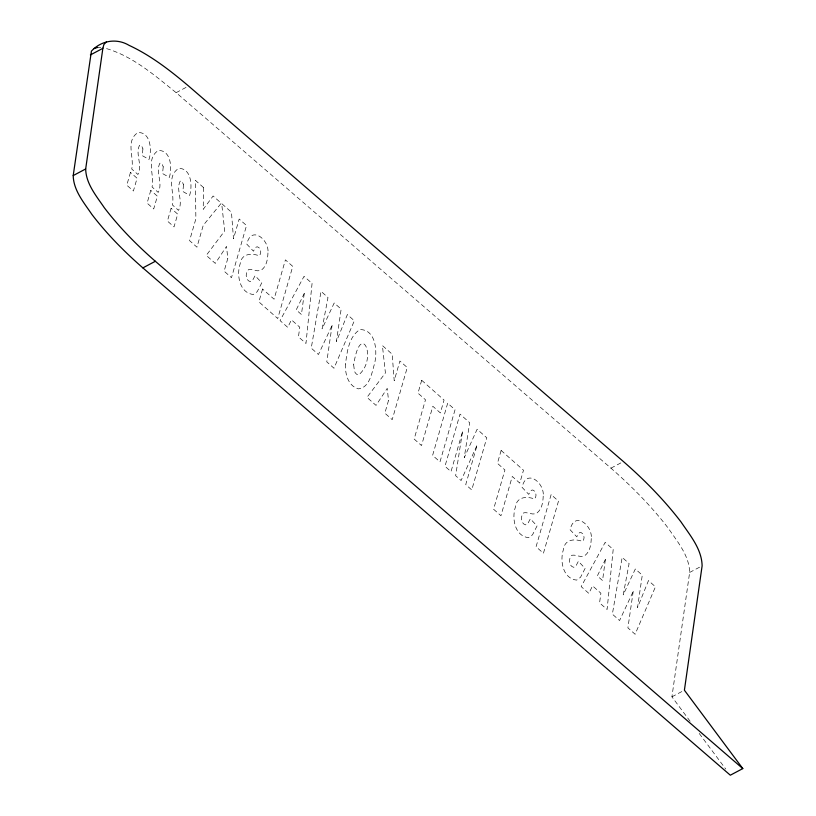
<?xml version="1.0" encoding="UTF-8"?>
<svg xmlns="http://www.w3.org/2000/svg" width="816" height="816" viewBox="0 0 816 816"><rect width="100%" height="100%" fill="white"/><g stroke="black" fill="none" stroke-linecap="round" stroke-linejoin="round"><path stroke-width="0.61" stroke-dasharray="4.08 3.06" d="M690.122 721.252L671.925 696.823L689.642 572.444C689.326 555.635 677.474 541.804 668.498 528.513C651.566 506.389 631.91 486.458 610.939 468.16L176.134 92.667C153.928 74.746 131.101 54.754 102.826 47.583M176.134 92.667L187.568 86.598M610.939 468.16L621.333 462.652M689.642 572.444L701.087 566.386M671.925 696.823L683.359 690.764M97.696 47.41L100.776 47.522M699.23 733.462L725.771 769.09M345.505 364.018C344.923 373.616 347.932 385.835 358.336 388.875C369.75 387.743 371.851 372.637 374.513 363.793C377.563 351.91 376.105 329.48 359.958 329.562C348.758 336.59 347.096 351.91 345.505 364.018M353.665 364.813L354.481 371.26A4.539 2.734 62.1 0 0 357.5 374.717L358.652 374.921C378.175 358.938 360.672 319.229 353.665 364.813M203.49 187.517L203.225 209.345L213.098 195.993L221.269 203.215L203.245 225.328L196.942 247.166L189.577 240.649L195.881 218.81L195.371 180.336L203.49 187.517M142.922 148.91L142.208 155.601L149.002 159.457C151.98 150.287 150.756 131.917 137.955 132.559C125.144 140.923 134.487 157.151 131.733 169.014L137.904 174.471C142.994 165.067 134.895 154.122 139.587 145.228L141.505 145.554L142.922 148.91M163.241 166.862L162.527 173.543L169.32 177.409C172.288 168.239 171.064 149.869 158.273 150.511C145.452 158.875 154.795 175.093 152.051 186.966L158.212 192.413C163.312 183.019 155.203 172.064 159.905 163.169L161.813 163.506L163.241 166.862M183.549 184.804L182.835 191.495L189.628 195.35C192.596 186.181 191.383 167.81 178.582 168.453C165.77 176.817 175.114 193.035 172.36 204.908L178.531 210.365C183.62 200.96 175.522 190.006 180.214 181.121L182.131 181.448L183.549 184.804M267.954 252.96C267.709 258.866 266.781 265.802 261.844 269.719C257.601 272.687 252.858 268.648 248.472 269.647C245.024 272.697 245.381 280.653 250.441 281.683L252.501 280.531L255.071 275.655L261.793 282.805L257.224 291.669L253.337 294.484C239.608 293.097 236.354 275.053 240.118 264.007C241.301 253.439 251.461 252.929 259.253 255.796C261.814 253.348 261.049 248.023 257.53 246.83L256.132 247.095L254.796 248.533L253.49 251.195L246.82 244.178C251.012 224.665 269.566 239.904 267.954 252.96M543.211 496.138C542.966 502.044 542.038 508.98 537.101 512.897C532.858 515.865 528.115 511.816 523.729 512.825C520.282 515.865 520.639 523.831 525.698 524.861L527.758 523.709L530.329 518.833L537.05 525.973L532.481 534.847L528.595 537.662C514.865 536.275 511.612 518.231 515.375 507.185C516.559 496.607 526.718 496.108 534.521 498.964C537.071 496.526 536.306 491.201 532.787 489.998L531.389 490.273L530.053 491.701L528.748 494.363L522.077 487.356C526.269 467.843 544.823 483.082 543.211 496.138M591.253 538.58C591.008 544.486 590.08 551.422 585.143 555.339C580.91 558.307 576.167 554.268 571.781 555.268C568.334 558.317 568.691 566.273 573.74 567.314L575.81 566.151L578.381 561.286L585.103 568.426L580.523 577.289L576.647 580.105C562.907 578.717 559.654 560.684 563.417 549.627C564.601 539.06 574.77 538.56 582.563 541.416C585.113 538.978 584.348 533.644 580.839 532.45L579.442 532.715L578.105 534.154L576.8 536.816L570.119 529.798C574.321 510.286 592.865 525.524 591.253 538.58M312.069 283.427L305.969 343.475L298.452 336.835L299.778 327.206L291.424 319.831L287.752 327.379L280.051 320.576L304.042 276.349L312.069 283.427M613.193 549.464L607.094 609.501L599.576 602.861L600.902 593.232L592.549 585.857L588.877 593.416L581.176 586.602L605.166 542.375L613.193 549.464M304.246 293.485L301.43 314.517L296.208 309.907L304.246 293.485M605.37 559.511L602.555 580.553L597.332 575.933L605.37 559.511M332.092 325.36L326.777 361.855L333.989 368.23L354.338 320.77L347.351 314.599L336.406 341.567L341.149 309.121L334.193 302.971L322.085 328.868L327.981 297.493L321.035 291.353L311.233 348.126L318.444 354.501L332.092 325.36M633.216 591.386L627.902 627.881L635.113 634.256L655.462 586.796L648.475 580.625L637.531 607.594L642.274 575.147L635.317 569.007L623.21 594.895L629.105 563.519L622.159 557.379L612.357 614.152L619.568 620.527L633.216 591.386M462.478 431.837L455.644 475.708L461.091 480.522L477.207 444.853L465.722 484.612L471.75 489.937L486.795 437.794L477.125 429.257L464.243 457.684L469.69 422.688L460.02 414.14L444.975 466.283L451.003 471.607L462.478 431.837M130.468 172.411L126.786 185.181L133.396 191.015L137.078 178.245L130.468 172.411M150.787 190.352L147.094 203.123L153.704 208.957L157.386 196.197L150.787 190.352M171.095 208.304L167.413 221.065L174.022 226.909L177.704 214.139L171.095 208.304M227.797 258.448L224.125 271.177L231.479 277.675L246.534 225.532L239.18 219.035L233.488 238.741L231.469 212.231L221.687 203.592L224.696 230.938L206.254 255.377L215.312 263.384L226.511 246.381L227.797 258.448M262.579 289.037L258.876 301.869L277.715 318.515L292.76 266.373L285.406 259.876L274.064 299.176L262.579 289.037M388.518 400.442L384.846 413.161L392.2 419.659L407.255 367.526L399.891 361.029L394.21 380.725L392.19 354.215L382.408 345.576L385.417 372.932L366.965 397.372L376.023 405.368L387.233 388.365L388.518 400.442M421.699 380.287L417.986 393.159L425.493 399.789L414.151 439.059L421.515 445.556L432.847 406.286L440.344 412.916L444.057 400.044L421.699 380.287M447.668 403.226L432.613 455.369L439.987 461.876L455.042 409.744L447.668 403.226M501.136 450.463L497.423 463.335L504.92 469.965L493.588 509.225L500.942 515.732L512.275 476.462L519.782 483.092L523.495 470.22L501.136 450.463M551.116 494.618L536.071 546.761L543.436 553.268L558.491 501.126L551.116 494.618"/><path stroke-width="1.22" d="M73.205 175.573L91.423 51.122C101.184 40.484 116.698 37.903 129.101 45.359C151.011 55.559 170.248 70.533 188.608 86.047L623.414 461.55C644.385 479.849 664.04 499.78 680.983 521.893C689.948 535.194 701.801 549.015 702.117 565.835L684.4 690.203L742.795 768.59L730.32 775.2L142.871 267.883C124.307 251.685 106.916 234.049 91.922 214.465C83.977 202.694 73.491 190.454 73.205 175.573L85.68 168.953L102.867 48.317L103.897 44.503L106.345 41.983M90.392 54.937L102.867 48.317M142.871 267.883L155.346 261.273L742.795 768.59M93.871 48.603L97.696 47.41M155.346 261.273C136.782 245.075 119.391 227.429 104.397 207.845C96.461 196.085 85.966 183.845 85.68 168.953"/></g></svg>
